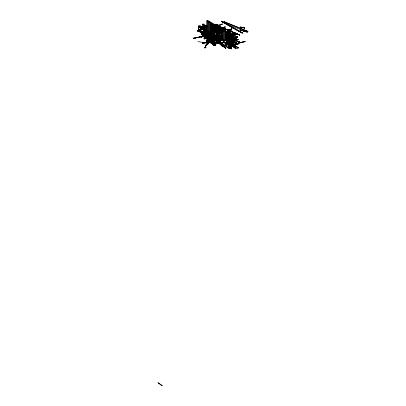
<?xml version="1.0" encoding="UTF-8"?>
<svg xmlns="http://www.w3.org/2000/svg" width="406" height="406" viewBox="0 0 406 406"><rect width="100%" height="100%" fill="white"/><g stroke="black" fill="none" stroke-linecap="round" stroke-linejoin="round"><path stroke-width="0.61" d="M211.1 42.884L211.572 42.574L213.805 44.594L213.333 44.782L211.1 42.884L211.572 42.701L213.805 44.594M211.399 35.205L212.216 35.733M211.724 41.219L211.364 41.366L211.724 41.219L211.612 40.549M215.794 36.768L212.247 34.662L217.819 37.875M212.434 34.556L216.154 36.535L212.247 34.723M213.333 44.782L211.1 42.757M217.723 38.631L214.738 37.093M220.397 39.758L221.443 40.336M219.59 35.236L221.194 36.373L219.321 35.378M220.91 44.848L221.189 44.584L225.919 48.055L225.64 48.187L220.91 44.848L221.189 44.716L225.919 48.055M225.64 48.187L220.91 44.721M230.674 46.979L230.222 46.731L230.674 47.02L231.537 46.462L231.085 46.213L230.222 46.731L231.085 46.213M232.399 46.152L232.684 45.893L236.048 48.517L235.764 48.644L232.399 46.152L232.684 46.025L236.048 48.517M234.074 45.386L233.054 46.101L234.074 45.386L238.733 47.827L234.074 45.442M228.01 36.464L234.719 32.236L234.988 32.378L228.273 36.606M234.83 44.985L238.434 43.508L238.632 43.807L234.83 44.985L238.632 43.807M235.028 45.162L234.83 44.858M235.764 48.644L232.399 46.025M238.155 43.198L244.965 41.285L245.112 41.605L238.155 43.198L245.112 41.605M238.307 43.386L238.155 43.072M240.56 27.288L240.692 26.963L244.691 27.978L240.56 27.288L240.692 26.963M244.559 28.176L244.691 27.852M204.294 37.621L207.979 35.733L204.294 37.621L206.74 39.174L210.425 37.251L206.74 39.174M208.928 32.505L216.18 36.525M211.003 41.782L213.109 40.701L211.003 41.818L209.115 40.61L212.8 38.727L214.688 39.895M212.135 40.778L215.642 45.091L212.287 41.316M237.119 43.254L237.18 43.335M206.319 41.767L206.852 41.529L208.253 43.797L207.72 43.914L206.319 41.767L206.852 41.656L208.253 43.797M207.72 43.914L206.319 41.64M211.14 36.581L211.135 36.251L215.358 36.043L215.368 36.367L211.14 36.581L211.135 36.251M222.524 28.572C225.239 26.197 226.695 26.42 222.798 28.709M236.358 43.564L236.602 43.285L233.81 41.843M218.118 38.25L218.793 38.113L218.118 38.25C218.25 39.052 219.661 37.956 218.235 38.458M219.717 32.952L221.98 31.988L221.762 31.693L219.494 32.658M227.38 42.432L232.917 45.472L226.325 41.985M233.612 42.884L233.308 41.762M234.292 45.979L234.643 45.924L235.815 43.285L235.465 43.224L234.292 45.979L234.643 46.045L235.815 43.285M235.465 43.224L235.81 43.406M235.516 40.864L228.045 37.119L235.516 40.864L233.186 42.376M232.085 40.778L232.344 40.63L232.085 45.249L232.085 40.778L232.45 40.991L232.45 45.584L230.019 48.583L229.689 48.481L232.125 45.36L232.709 45.315M230.019 48.583L232.455 45.462M229.689 48.481L232.125 45.36M225.822 42.706L229.583 45.096M202.761 32.378L205.715 30.638L202.503 32.226L205.456 30.364L212.48 34.48L205.299 30.602L212.297 34.617M202.503 32.226L205.456 30.364L205.299 30.602M219.138 38.829L219.813 38.397L219.864 38.773L219.138 38.829L219.864 38.773M219.194 38.92L219.144 38.54M219.808 38.687L219.813 38.397M203.766 38.245L212.754 34.419L203.766 38.108M221.874 32.708L219.494 32.389M227.695 32.216C231.968 28.841 233.135 29.019 227.969 32.368M215.647 36.779L208.552 32.739L213.855 35.987M214.043 35.89L201.381 28.806L201.741 28.506L205.345 30.557L201.559 28.694L201.741 28.506M213.135 41.879L218.727 37.677L218.732 37.966L210.166 42.143L210.171 41.833L218.601 37.575L221.62 38.951L220.559 38.24M210.272 42.204L210.171 41.833M215.256 40.676L218.732 37.966L218.601 37.575M228.218 32.46L230.679 32.313L228.218 32.581M228.263 32.795L230.72 32.526L228.263 32.673M234.292 45.178L235.196 44.66L233.272 43.168M229.4 38.052L235.998 37.281L235.916 36.956L228.116 37.865M235.998 37.281L235.916 36.956M212.774 34.251L202.163 28.187L202.416 27.912M202.218 43.224L211.683 41.716L202.218 43.224L211.008 41.625M202.305 43.427L211.683 41.716M207.07 31.45L205.299 38.565L204.939 38.524L206.715 31.414L207.07 31.45L205.74 36.814M204.939 38.524L206.715 31.414M207.882 42.097L207.867 41.747L209.044 41.752L207.882 42.097L209.024 41.635M232.953 39.204L237.49 37.459L237.282 37.159L232.171 39.128M237.49 37.459L237.282 37.159M217.357 36.844L217.712 36.672L220.773 43.066L220.422 43.112L217.357 36.844L217.712 36.672M220.422 43.112L217.362 36.718M220.773 43.066L220.428 42.985M219.26 27.441L222.858 28.572L222.94 28.197L218.144 26.689M222.858 28.572L222.94 28.197M228.867 36.814L234.612 34.627L234.815 34.931L231.369 36.241M234.815 34.931L234.612 34.627M216.723 36.083L213.307 34.546L213.561 34.277L212.521 33.668M213.277 34.424L213.536 34.266L213.307 34.546L202.163 28.055M216.672 36.104L215.119 35.124L216.733 36.053M215.997 25.233L217.367 24.629L216.261 25.375M221.143 36.479L219.986 36.895L221.143 36.479L222.062 37.093M210.156 40.63L210.135 41.097L206.172 41.153L206.192 40.686L210.161 40.757M204.38 38.803L212.15 34.317L212.409 34.596L204.654 38.956L204.38 38.803L212.15 34.317M204.654 38.956L212.419 34.469M228.614 33.876L228.751 33.52L236.069 38.078L236.038 38.382L228.614 33.876L236.038 38.382M228.725 33.83L228.751 33.52M235.927 38.433L236.069 38.078M211.12 42.077L210.892 43.041L210.963 42.072L211.145 42.503L214.881 42.716L214.972 42.442L211.206 42.128L211.145 42.503M232.577 40.295L238.17 39.722L238.16 39.341L231.943 39.976M224.457 30.739L224.797 28.273L225.173 28.384L224.797 28.273M224.559 30.247L224.731 29.014M224.833 30.851L225.157 28.258M221.97 46.162L222.28 45.751L221.97 46.096L222.229 46.172M221.605 38.915L220.585 38.286M218.235 26.852L218.626 25.045L218.986 25.197L218.626 25.045M218.595 26.877L218.986 25.07M226.913 42.305L227.446 40.26L219.945 40.265L219.397 42.285L226.913 42.305L219.397 42.285L219.961 40.295L227.461 40.285M225.132 40.757L220.691 40.448L220.788 40.148L228.324 40.534M220.737 40.534L220.788 40.148M202.173 26.568L200.346 26.461L202.142 26.659M202.142 26.953L200.346 26.755L202.173 26.867M213.343 34.88C213.267 34.068 214.962 36.464 216.068 36.373L216.175 36.038L213.449 34.546M214.881 42.716L214.941 42.341M214.378 37.697L215.297 38.362L214.378 37.697L214.622 37.413L215.54 38.083L215.297 38.362M214.622 37.413L215.5 38.184M210.47 39.818L212.612 34.652L212.962 34.677L210.836 39.976L210.47 39.818L210.826 39.844L212.962 34.677M210.481 39.95L212.612 34.652M220.483 32.196L220.011 33.444M219.331 35.017L220.828 35.149L221.285 33.992M229.385 47.857L230.862 44.741L231.212 44.787L229.74 48.025L229.385 47.857L229.735 47.898L231.212 44.787M229.395 47.984L230.862 44.741M197.93 41.595L207.451 43.193M228.695 36.982L231.05 33.033L229.415 36.312M228.994 36.794L231.05 33.033M219.463 33.693L221.184 30.638M219.463 33.825L220.042 32.81M221.534 30.689L219.529 34.383L220.676 32.348M230.816 29.557L231.836 27.699L232.181 27.897L231.836 27.826L230.816 29.557L231.161 29.628L232.181 27.77M214.424 42.762L223.782 44.543M213.86 38.342L215.226 36.129L215.571 36.175L214.211 38.519L213.86 38.342L214.201 38.387L215.571 36.175M213.866 38.474L215.226 36.129M204.015 32.389L205.512 30.019L205.852 30.095L204.355 32.592L204.015 32.389L204.355 32.465L205.852 30.095M204.015 32.516L205.512 30.019M202.432 32.993L205.954 33.678L202.432 33.059M201.148 37.306L205.593 30.866L205.933 30.942L201.483 37.509L201.148 37.306L201.483 37.382L205.933 30.942M201.148 37.428L205.593 30.866M231.806 37.616L233.338 35.616L231.308 38.946M231.258 38.631L233.338 35.616M231.506 38.438L233.196 35.611M240.103 30.095L247.493 31.795L247.34 32.125L240.103 30.095L247.493 31.795M240.103 30.222L240.256 29.892M215.028 24.994C216.093 23.619 216.966 24.593 215.266 25.263M205.208 46.035L206.948 43.975L207.273 44.066L205.537 46.259L205.208 46.035L205.537 46.132L207.273 44.066M205.208 46.167L206.948 43.975M214.398 39.6L216.2 37.494L216.525 37.591L214.723 39.818L214.398 39.6L214.723 39.697L216.525 37.591M214.398 39.722L216.2 37.494M219.443 34.094L221.179 32.297M224.29 30.374L225.447 29.597L224.619 30.577M224.614 30.44L225.447 29.597M226.837 31.394L229.111 29.273L229.41 29.389L226.69 32.059M226.847 31.516L229.111 29.273M226.685 31.937L229.41 29.389M224.914 43.863L229.111 47.329L228.218 48.187L222.107 43.117L225.721 39.803L227.644 41.407L224.929 43.889L227.644 41.407M222.118 43.137L225.721 39.803M216.058 25.005L215.85 25.314L216.058 25.005L239.784 35.007L216.428 25.558M239.57 35.195L239.779 34.886M228.492 38.012L233.562 33.703L233.78 33.891L229.212 37.895M228.537 38.098L233.562 33.703M225.944 40.549L226.863 39.763M229.167 37.809L233.78 33.891M233.734 45.152L234.704 44.335L233.003 43.543L234.698 44.284L233.734 45.152L232.592 44.574M214.632 39.91L216.368 38.418L217.251 38.834M215.515 40.29L216.814 39.164M217.007 42.589L220.042 40.006L221.092 40.498M217.53 42.818L221.214 44.411L222.513 43.285M223.229 22.437L224.112 21.706L247.964 31.429L247.081 32.155L223.229 22.487L224.112 21.706M233.841 39.555L233.749 39.925L233.841 39.555L239.809 42.026L239.809 42.32L234.292 40.148M239.718 42.397L239.809 42.026M210.978 37.388L208.811 39.088L209.105 39.209L211.272 37.509L210.978 37.388L209.247 38.874M209.973 38.656L211.272 37.509M221.255 21.34L221.503 21.148L242.499 32.866L242.265 33.175L221.255 21.34L242.265 33.175M221.27 21.457L221.503 21.148M212.759 42.32L212.769 42.61L218.727 37.677M215.632 40.235L218.606 37.621M212.769 42.61L213.764 41.838M197.214 30.77L202.274 32.653L202.056 32.947L197.214 30.77L202.274 32.653M197.214 30.897L197.433 30.602M219.788 41.052L213.723 45.477L221.143 39.59L221.275 39.935L221.143 39.59M213.845 45.533L221.265 39.646M213.723 45.477L218.677 41.742M203.65 32.658L206.674 33.759M218.925 39.509L217.251 38.555L220.27 39.763L220.037 40.062M217.256 38.677L217.484 38.382M220.27 39.763L217.251 38.555M232.141 46.071L226.01 42.6M215.094 24.918L216.104 24.187M215.332 25.187L216.342 24.456M199.889 30.567L202.579 28.633L202.858 28.765L200.173 30.826L199.889 30.567L200.168 30.699L202.858 28.765M200.341 30.374L202.579 28.633M218.702 41.59L213.485 45.183L221.123 39.418L221.25 39.768L221.123 39.418M213.602 45.239L221.24 39.473M215.013 44.087L218.58 41.534M207.826 39.199L209.384 38.108L217.164 41.31L215.606 42.397L207.826 39.235L209.384 38.149M227.193 32.444L231.232 29.663M227.969 32.247L231.501 29.816M209.009 38.205L210.141 38.438L209.917 38.727L209.009 38.205L210.141 38.438M209.014 38.337L209.242 38.052M222.031 28.77L224.975 26.801M222.305 28.907L225.254 26.938M209.983 41.204L208.659 41.884L210.247 40.722M211.841 39.686L216.616 36.581L216.88 36.723L213.17 39.26M212.906 39.123L216.616 36.581M212.637 39.483L216.88 36.723M238.733 47.776L237.713 48.492L233.054 46.051M201.239 33.926L206.654 36.723M228.451 43.65L225.056 45.837L228.451 43.615L232.552 45.868L237.282 43.472L233.308 45.32L229.162 48.05L227.619 47.182M205.192 31.095L201.812 33.216L206.39 35.652L207.354 35.048M208.324 34.439L209.77 33.49L206.39 35.652M219.473 39.707L217.428 38.56L215.007 40.118L210.582 37.606L214.013 35.454L221.245 39.534M219.504 40.295L217.565 41.549L220.752 39.803M216.987 36.565L218.464 37.641L218.976 37.494L210.278 41.894M221.371 39.108L221.62 38.824M223.736 40.514L218.54 37.641L218.793 37.489M221.874 39.072L221.625 39.357L221.874 39.072L218.54 37.514M228.01 36.337L234.719 32.236M228.273 36.479L234.988 32.378M202.031 31.749L205.258 30.09L202.29 32.023L202.031 31.749L202.29 32.023M202.031 31.876L205 29.942M202.29 31.896L205.258 30.09M203.873 32.054L205.203 31.206M208.598 37.616L210.942 37.088L208.598 37.616L205.192 32.282L206.522 31.506L205.649 30.973M213.277 34.546L213.536 34.266M225.34 42.716L227.401 44.061L223.721 46.294L217.027 42.046L220.707 39.778M204.32 32.074L204.137 32.252L206.898 33.739M230.111 44.706L232.531 45.908L230.111 44.767M210.668 33.328L219.382 37.743L219.133 38.022L210.668 33.328L219.382 37.743M210.668 33.454L219.382 37.87M207.461 36.352L203.091 33.84L206.588 31.775L213.688 35.799L210.191 37.9L208.552 36.971M203.091 33.876L206.588 31.815M198.336 26.867L201.609 28.425L201.356 28.704L198.336 26.867L201.609 28.425M198.336 26.994L198.595 26.715M230.131 44.751L226.487 42.407M202.498 28.024L202.259 28.344M202.498 28.151L202.244 28.303L211.998 33.967L201.995 28.369L209.237 32.389M232.354 46.015L232.836 45.492L231.755 44.873M226.604 42.351L232.552 45.842L233.105 45.467L233.359 44.3L233.359 40.336L228.076 37.286L227.279 37.748L232.821 40.651L233.359 40.336M206.776 21.076L208.095 21.543L206.776 21.076L206.776 30.638L207.918 31.272M202.371 24.639L203.69 25.106L202.371 24.639L202.371 28.095L223.371 40.341M207.948 21.757L209.273 22.223L207.948 21.757L207.948 31.313L208.207 31.166M203.543 25.319L204.868 25.786L203.543 25.319L203.543 28.77M209.126 22.437L210.445 22.903L209.126 22.437L209.126 31.993L209.384 31.846M204.72 25.994L206.04 26.461L204.72 25.994L204.72 29.45M210.298 23.112L211.622 23.578L210.298 23.112L210.298 32.673L210.557 32.521M206.152 29.978L205.893 30.13L205.893 26.674L206.811 26.908M211.475 23.792L212.795 24.258L212.795 33.815L212.541 33.962L212.541 24.406L211.475 23.792L211.475 33.348M203.69 28.562L203.436 28.709L203.436 25.253M206.923 26.715L206.573 26.938L206.832 26.664L202.518 24.172L203.061 23.863L206.974 26.121M206.573 26.938L206.832 26.791M205.893 26.674L206.558 27.055L206.923 26.842M212.541 24.406L212.795 24.258M212.648 24.472L213.475 24.649L213.475 34.206L213.216 34.358L213.216 24.796L212.648 24.472L212.648 34.028L213.475 34.206M213.216 24.796L213.475 24.649M213.546 25.116L214.87 25.583L213.546 25.116L213.546 26.537L216.393 28.136M206.04 29.917L205.786 30.064L205.786 26.608M213.805 25.923L213.546 26.07L216.393 27.669L216.393 32.186L213.805 30.689L213.805 26.517L216.393 28.009M214.723 25.796L216.393 26.461L216.393 27.415L216.134 27.562L216.134 26.608L214.723 25.796L214.723 26.75L214.982 26.598M214.87 26.537L214.612 26.684L214.612 25.73M208.095 31.105L207.842 31.252L207.842 21.696M216.134 26.608L216.393 26.461M216.464 26.674L217.789 27.141L216.464 26.674L216.464 36.23M217.641 27.354L218.743 27.689L218.484 37.398L218.484 27.841L217.641 27.354L217.641 36.91L217.9 36.763M210.445 32.46L210.191 32.607L210.191 23.051M218.484 27.841L218.743 27.689M213.805 30.689L214.348 30.379L216.418 31.572M213.657 31.029L214.982 31.495L213.657 31.029L213.657 34.485L214.982 34.952M218.814 28.156L220.138 28.623L218.814 28.156L218.814 29.577L221.625 31.196M219.073 28.963L218.814 29.11L221.661 30.709L221.661 38.098L219.073 36.601L219.073 29.557L221.661 31.049M214.835 31.709L216.281 32.247L216.028 35.85L214.835 35.16L214.835 31.709L216.281 32.247M219.991 28.836L221.661 29.501L221.661 30.455L221.402 30.607L221.402 29.653L219.991 28.836L219.991 29.79L220.245 29.643M220.138 29.577L219.879 29.724L219.879 28.77M221.402 29.653L221.661 29.501M221.732 29.714L223.056 30.181L221.732 29.714L221.732 39.27L221.991 39.123M222.909 30.394L224.229 30.861L222.909 30.394L222.909 39.95M214.835 35.16L216.281 35.703M224.082 31.069L225.406 31.536L224.082 31.069L224.082 40.63M225.259 40.113L225.513 31.602L226.578 32.216L226.578 40.58M217.789 36.697L217.53 36.844L217.53 27.288M219.073 36.601L219.616 36.291L221.686 37.484M225.259 31.749L226.578 32.216M226.431 32.429L227.421 32.703L226.431 32.429L226.431 40.194M218.925 36.941L220.245 37.408L218.925 36.941L218.925 37.525L222.001 39.382M228.076 32.201L207.466 20.3L206.923 20.615L227.533 32.51L228.076 32.201L228.076 37.286M220.103 37.621L221.549 38.159L221.549 38.743L221.295 38.89L221.295 38.306L220.103 37.621L220.103 38.205M221.295 38.306L221.549 38.159M227.279 37.875L227.624 37.651M227.385 38.062L228.71 38.529L227.385 38.062L227.385 42.539L227.644 42.386M228.563 38.743L229.882 39.209L228.563 38.743L228.563 43.214L228.817 43.066M229.735 39.423L231.06 39.889L231.06 44.361L230.801 44.508L230.801 40.037L229.735 39.423L229.735 43.894M230.801 40.037L231.06 39.889M230.912 40.098L232.232 40.564L232.232 45.036L231.973 45.188L231.973 40.712L230.912 40.098L230.912 44.569M227.421 42.26L227.167 42.407L227.167 32.85M231.973 40.712L232.232 40.564M228.71 43L228.451 43.153L228.451 38.682M232.45 40.991L232.709 40.839L232.344 40.63M232.171 46L226.573 42.61M229.573 45L231.973 46.193L226.386 42.716M210.059 35.967L210.678 36.54M215.454 25.411L217.098 24.487M216.271 25.248L217.367 24.629M208.699 32.708L201.376 28.745M198.534 26.004L201.914 28.121L198.534 26.004L199.666 25.35L202.558 27.217M231.841 39.717L237.495 37.327M220.925 36.388L221.194 36.246M198.392 28.999L198.696 28.836L201.96 32.11L201.675 32.384L198.392 28.999L201.675 32.384M198.412 29.11L198.696 28.836M201.655 32.267L201.96 32.11M223.432 44.985L219.529 42.66L223.432 45.051M227.715 42.95L228.005 42.803L231.293 44.827L231.024 45.102L227.715 42.95L231.024 45.102M227.73 43.077L228.02 42.929L231.308 44.954M231.004 44.975L231.293 44.827M210.166 42.143L218.595 37.88M201.899 28.43L198.098 30.348L202.934 33.617L206.735 31.729L202.934 33.576L198.098 30.313L201.899 28.43L206.735 31.729M219.991 39.529C220.565 40.138 219.438 39.291 220.544 39.26L220.773 39.555L220.544 39.26M219.991 39.656L220.544 39.387M220.219 39.697L220.773 39.428M208.973 34.353L211.617 36.022L208.973 34.419M225.64 48.06L225.919 47.928M216.987 36.438L218.748 37.382L218.611 37.91M233.217 43.021L235.49 41.95L237.282 43.472M235.764 48.517L236.048 48.39M217.55 25.857L222.28 24.005L217.205 26.4M217.555 25.984L222.28 24.132M214.383 27.532L215.51 27.029M217.205 26.273L222.28 24.005M214.388 27.664L215.515 27.156M208.572 39.742L216.576 36.449L208.791 40.027L208.572 39.742L208.791 40.027M208.577 39.874L216.581 36.576M208.785 39.9L216.576 36.449M211.11 37.367C211.018 38.149 213.434 35.718 214.515 35.865L214.733 36.164L214.515 35.865M211.678 37.24L212.815 36.743M211.323 37.54L214.733 36.038M211.709 41.224L212.176 41.021L214.454 43.006L213.987 43.33L211.709 41.224L213.987 43.33M211.709 41.346L212.181 41.143L214.454 43.127M213.987 43.209L214.454 43.006M231.4 39.453L232.516 38.976L228.192 36.088M219.494 32.784L221.762 31.825M219.717 32.82L221.98 31.856L221.762 31.693M224.548 30.805L223.336 28.77L222.96 28.78L223.295 28.643L224.508 30.683M230.948 35.855C230.847 36.611 233.125 34.373 234.196 34.535L234.404 34.83M233.115 35.104L234.196 34.535M231.156 36.022L234.404 34.703M231.4 36.225L236.784 34.307L231.029 36.753M231.4 36.352L236.784 34.434M231.029 36.626L236.784 34.307M214.982 37.22L215.287 37.098L221.58 42.924L221.275 43.173L214.982 37.22L221.275 43.173M214.982 37.347L215.292 37.225L221.585 43.051M221.275 43.046L221.58 42.924M213.333 44.655L213.805 44.467M208.415 41.326L218.291 37.733L208.623 41.61L208.415 41.326L208.623 41.61M208.42 41.453L218.296 37.865M208.618 41.478L218.291 37.733M232.171 39.26L237.277 37.291M230.588 36.286L234.034 34.977M230.801 36.332L234.82 34.804M222.016 36.027C219.27 35.901 223.198 38.271 220.9 36.449L222.016 36.083M227.878 34.931C230.633 35.073 226.731 32.8 228.994 34.459M235.033 45.036L238.632 43.681M228.065 33.444L230.517 32.815L228.258 33.749M228.065 33.571L230.517 32.942M227.69 33.825L230.517 32.815M214.774 42.006L212.911 42.564L212.906 42.27L214.693 41.635M215.885 41.214L221.24 39.306L221.321 39.676L221.24 39.306M212.906 42.27L214.774 41.716M215.962 41.29L221.321 39.387M212.911 42.564L214.698 41.925M216.479 41.29L220.651 39.808M216.56 41.371L220.727 39.889M213.982 28.222L215.703 27.649M213.977 28.349L215.698 27.775M214.175 28.405L215.89 27.831M214.17 28.532L216.459 27.765M214.449 27.334L215.637 26.953M214.449 27.385L215.637 27.004M227.517 47.132L228.563 48.055L227.517 47.197M158.035 382.665L162.167 385.7M158.056 382.899L162.233 385.68M204.741 47.659L205.954 47.553L204.903 47.974L204.741 47.659L204.903 47.974M204.746 47.786L205.954 47.68M204.903 47.847L205.954 47.553M222.686 44.97L223.178 45.299M213.932 43.259L214.272 43.168L215.779 45.315L215.444 45.533L213.932 43.259L215.784 45.442M215.779 45.315L215.444 45.533M238.307 43.259L245.112 41.478M213.967 29.399L216.383 28.77M213.952 29.526L216.373 28.897M214.145 29.587L216.565 28.958M214.135 29.714L216.555 29.085M193.84 38.083L205.02 35.855L193.966 38.403L193.84 38.083L193.966 38.403M193.845 38.215L205.02 35.982M193.961 38.276L205.02 35.855M201.909 36.56L212.922 34.378L202.046 36.865L201.909 36.56L202.046 36.865M201.909 36.692L212.922 34.378M207.72 43.787L208.253 43.67M219.199 38.626L219.869 38.484M205.192 32.318L207.537 31.79L210.942 37.088L207.537 31.79M229.542 38.164L237.743 36.819L230.283 38.357M230.166 38.174L237.743 36.951M229.664 38.342L237.743 36.819M228.116 37.991L235.911 37.083M228.801 37.991L235.998 37.154M232.608 40.006L238.16 39.341M232.531 40.204L238.17 39.722M209.044 41.752L207.867 41.747M228.365 43.554L228.725 43.523L229.39 46.868L229.03 46.898L228.365 43.681L228.725 43.523M228.913 44.087L229.278 44.056L229.847 47.279L229.486 47.309L228.918 44.213L229.278 44.056M211.145 36.383L215.368 36.175M211.135 36.449L215.358 36.241M216.175 36.038L216.068 36.373M230.644 44.137C233.227 56.708 227.578 40.285 232.389 45.041M230.649 44.427L230.801 44.132L231.115 48.816M227.867 36.393L231.557 36.251L231.659 37.068L227.969 37.261M227.867 36.449L231.557 36.251M206.903 32.125L207.74 39.088L207.06 32.12M209.597 40.767L206.192 40.686M210.125 40.976L206.172 41.153M219.514 31.353L220.534 31.348L220.143 29.633M220.834 40.235L225.228 40.458M226.487 40.524L228.37 40.62M220.691 40.448L228.228 40.833M227.02 40.854L228.273 40.92M214.972 42.442L211.206 42.128M214.845 42.61L211.115 42.402L210.963 42.072M212.617 34.779L212.972 34.809M219.331 34.962L220.823 35.099M231.075 33.343L230.902 33.018M206.71 31.536L207.07 31.577M204.939 38.403L205.299 38.438M230.872 44.868L231.222 44.914M214.104 30.293L216.535 30.658M219.58 31.029L222.011 31.394M215.236 36.261L215.581 36.307M230.816 29.43L231.161 29.628M225.457 29.734L225.127 29.531M240.692 27.09L244.691 27.978M240.56 27.161L244.559 28.05M205.512 30.14L205.852 30.217M205.598 30.993L205.933 31.069M240.261 30.014L247.498 31.917M206.948 44.102L207.273 44.193M216.205 37.616L216.525 37.712M232.125 45.482L232.45 45.584M229.694 48.36L230.019 48.461M218.073 26.766L222.869 28.278M219.331 27.364L222.93 28.496M219.651 35.302L221.803 36.038M219.961 31.962L220.255 32.069M220.113 30.617L221.224 31.044M229.116 29.394L229.415 29.516M224.112 21.762L247.964 31.429M233.749 39.626L239.718 42.097M233.841 39.849L239.809 42.32M216.063 25.131L239.784 35.007M215.845 25.192L239.565 35.073M210.978 37.514L211.272 37.636M197.438 30.729L202.279 32.779M209.242 38.179L210.146 38.57M217.53 42.782L221.214 44.411M203.65 32.597L207.09 34.134M202.584 28.76L202.863 28.892M217.489 38.504L220.275 39.889M224.975 26.928L225.254 27.065M233.81 41.97L234.927 42.549M233.567 41.996L236.358 43.437M233.567 42.122L234.683 42.701M201.239 33.992L206.654 36.789M201.066 34.038L206.481 36.834M216.616 36.707L216.885 36.85M208.659 41.757L208.923 41.894M205.7 31.328L209.77 33.525M217.093 24.619L217.357 24.761M225.056 45.802L226.594 46.67M234.719 32.363L234.988 32.505M213.312 34.414L216.423 36.114M218.722 37.525L221.366 38.981M231.227 29.785L231.501 29.937M212.14 34.449L212.409 34.596M204.396 38.677L204.665 38.824M220.336 38.347L223.731 40.387M231.187 45.157L232.531 45.908M221.092 39.869L222.143 40.514M220.397 39.697L221.443 40.275M221.524 21.264L242.514 32.982M217.428 38.595L218.966 39.458M205 30.069L205.258 30.217M211.577 35.099L212.394 35.627M215.388 37.251L217.256 38.306M198.595 26.842L201.615 28.552M203.091 33.84L207.461 36.317M208.552 36.936L210.191 37.9M226.487 42.468L228.674 43.711M226.304 42.513L230.131 44.685M226.304 42.574L229.035 44.127M227.624 37.778L227.533 32.51M219.291 36.18L221.996 37.738M219.037 36.327L221.742 37.89M220.752 38.286L221.549 38.743M206.832 30.521L207.918 31.145M208.999 31.769L210.628 32.703M220.377 38.321L222.001 39.255M226.878 42.062L228.502 43M204.127 29.09L205.208 29.709M210.085 32.521L208.999 31.896L209.014 22.371M226.335 41.879L228.502 43.127M226.081 41.899L232.582 45.645M223.371 40.468L213.079 34.54L223.356 40.529M226.081 42.026L232.582 45.771M201.995 28.369L209.054 32.495M205.456 30.491L205.715 30.638M216.992 37.185L218.509 38.062M202.508 32.099L202.767 32.252M230.806 44.249L232.917 45.472M209.11 32.399L216.154 36.535M216.281 37.002L217.809 37.885M221.316 39.91L222.315 40.488M220.818 39.686L221.818 40.265M216.606 37.403L217.626 37.991M215.632 39.23L213.155 37.991L216.088 39.565M210.059 36.027L210.861 36.438M217.251 37.093L222.615 40.255M217.251 37.159L222.615 40.321M217.068 37.2L222.427 40.361M217.068 37.261L218.139 37.895M219.21 38.529L222.427 40.427M208.511 32.744L213.855 35.926M226.01 42.666L228.69 44.305M207.979 35.733L210.425 37.286M228.639 33.571L235.952 38.123M204.132 32.191L206.705 33.789M219.59 35.363L221.194 36.373M219.321 35.505L220.925 36.515M221.143 36.423L222.067 37.037M214.373 29.374L216.317 30.683L214.373 29.41M227.817 36.078L229.08 36.956M220.625 35.571L221.646 36.312M208.684 33.916L211.617 36.022M215.875 38.286L214.368 37.377L215.667 38.377M237.287 43.508L235.49 41.95M198.717 28.953L201.98 32.226M217.261 25.461L218.012 26.187M216.038 24.264L216.276 24.533M227.751 47.126L228.563 48.055M212.287 41.376L215.408 45.157M212.927 34.51L212.79 34.211M221.935 36.535L221.727 36.357M222.96 28.78L223.569 29.8M218.793 38.113L218.91 38.443M227.015 40.58L226.939 40.778M230.679 32.313L230.72 32.647M223.721 46.294L217.027 42.046M215.358 36.043L215.368 36.367M229.847 47.279L229.486 47.309M230.953 48.532L230.963 48.821M229.39 46.868L229.03 46.898M212.988 42.351L212.988 42.645M232.836 45.492L232.821 40.651M207.74 39.088L207.74 38.788L207.583 39.093M231.166 39.95L231.166 44.421M229.623 39.357L229.623 43.828M226.69 32.277L226.69 40.641M226.32 32.363L226.32 40.128M225.147 31.683L225.147 40.646M223.975 31.008L223.975 40.564M222.798 30.328L222.798 39.889M220.356 37.474L220.356 38.052M219.991 37.555L219.991 38.139M219.616 29.831L219.616 36.291M219.184 36.794L219.184 37.377M216.028 32.394L216.028 35.85M214.723 31.643L214.723 35.099M214.348 26.801L214.348 30.379M212.906 24.319L212.906 33.881M211.364 23.726L211.364 33.287M211.049 43.046L210.892 42.747L210.892 43.041M206.558 27.055L206.558 30.511M204.609 25.933L204.609 29.384M200.376 26.375L200.346 26.755M232.927 39.103L233.288 39.418L232.927 39.103M214.398 30.511L214.647 30.364L214.398 30.511M228.446 33.794L228.223 34.074L228.446 33.794M233.283 45.239L233.029 45.513L233.283 45.239M234.12 44.98L233.856 45.249L234.12 44.98M213.876 37.525L213.876 37.525M235.008 40.037L234.79 39.864L235.008 40.037M222.843 29.039L222.661 28.862L222.843 29.039"/></g></svg>
